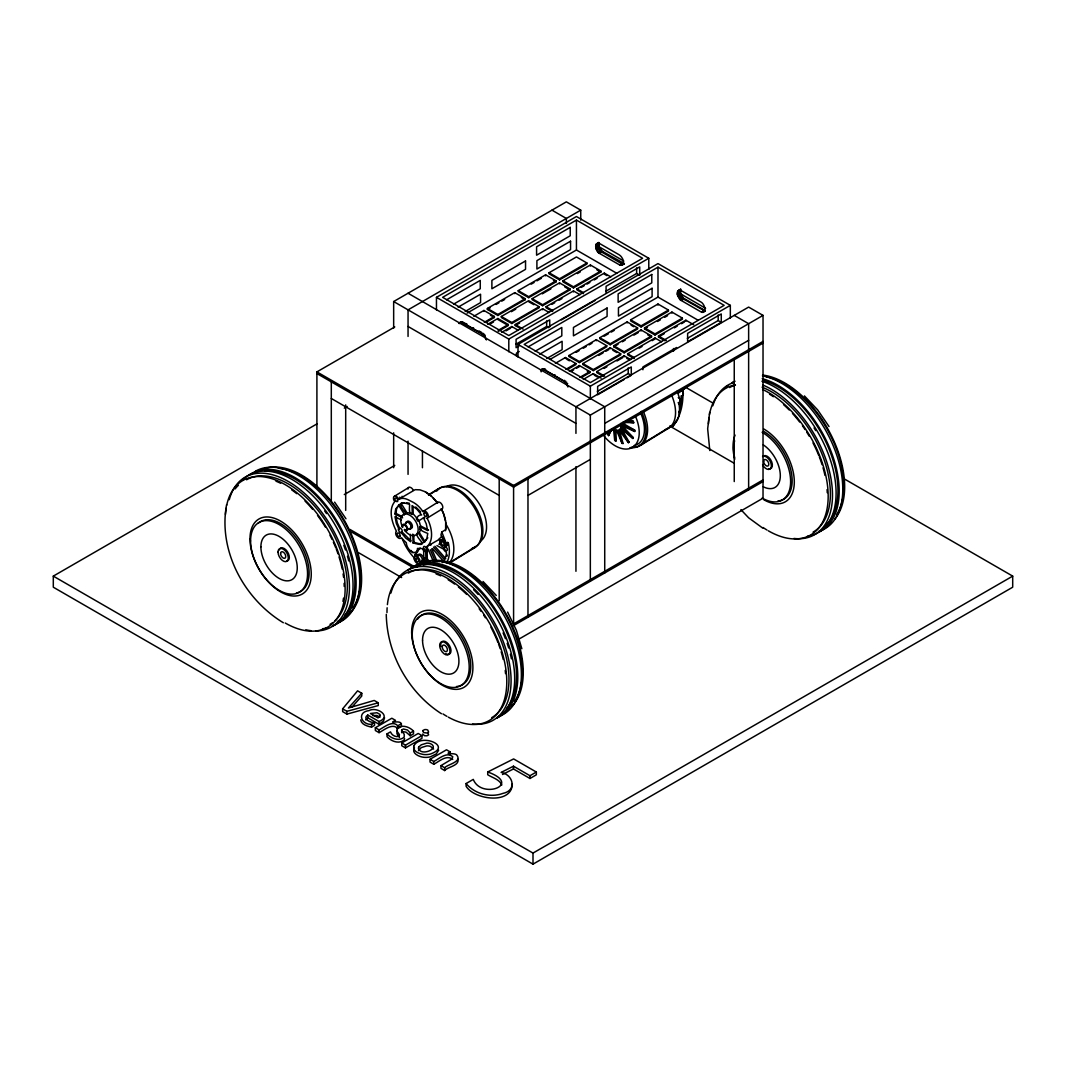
<?xml version="1.0" encoding="UTF-8"?>
<svg xmlns="http://www.w3.org/2000/svg" width="1066" height="1066" viewBox="0 0 1066 1066"><rect width="100%" height="100%" fill="white"/><g stroke="black" fill="none" stroke-linecap="round" stroke-linejoin="round"><path stroke-width="1.5" d="M445.681 522.34L445.615 529.695L441.817 532.027L440.938 534.932L443.443 540.116A4.064 2.425 58.5 0 1 445.855 543.354L446.481 543.953L448.333 542.821A34.259 20.361 58.5 0 1 447.134 561.835M615.855 441.177L614.682 429.505L613.523 428.838L614.696 440.511L615.855 441.177L616.148 430.158M621.878 424.561L621.838 425.84L634.75 431.49L634.79 430.211L623.383 423.628L621.878 424.561L634.79 430.211M623.383 423.628L623.357 424.908L623.25 421.989M621.265 265.367C625.822 263.409 622.304 256.546 619.093 254.747L599.678 243.581C593.376 241.516 595.588 251.683 599.398 253.362L620.212 265.261L624.343 263.582L601.917 251.136L599.025 246.539L599.025 242.688M705.386 310.659L683.466 298.214L680.574 293.616L680.828 289.339L677.749 291.111L677.31 294.669L680.388 299.999L701.761 312.338C707.677 312.365 704.24 303.37 700.642 301.825L681.227 290.658L679.335 290.192L677.749 291.111M420.737 562.328A4.064 2.425 58.5 0 0 421.923 561.875L422.429 559.677A4.064 2.425 58.5 0 0 419.791 555.479A4.064 2.425 58.5 0 0 416.739 555.972M445.521 530.708C446.814 523.379 445.055 515.771 441.524 509.295A4.037 2.399 58.5 0 0 442.004 504.578A4.037 2.399 58.5 0 0 437.58 502.366L422.869 511.52A20.267 12.046 58.5 0 0 413.568 502.512L407.852 499.608A20.254 12.046 58.5 0 0 398.804 499.248L398.617 498.835A4.037 2.399 58.5 0 0 394.193 496.396A4.037 2.399 58.5 0 0 394.74 501.62C387.944 509.934 392.181 523.06 396.472 531.374A4.037 2.399 58.5 0 0 396.898 536.544A4.037 2.399 58.5 0 0 401.202 537.77L406.306 542.741A7.675 4.57 58.5 0 0 412.062 551.935A7.675 4.57 58.5 0 0 417.486 548.43L422.442 548.59A4.037 2.399 58.5 0 0 426.813 551.815A4.037 2.399 58.5 0 0 426.973 546.938L429.145 544.126A27.809 16.536 58.5 0 0 428.545 521.087L427.026 518.183A4.037 2.399 58.5 0 0 427.506 513.466A4.037 2.399 58.5 0 0 423.082 511.24L422.869 511.52M226.605 504.644C217.997 550.656 244.114 598.985 283.329 622.744M541.142 371.821L541.715 369.649L544.353 368.836L540.595 370.595M709.663 412.409L707.664 428.812L709.796 450.545M424.934 541.608L426.893 538.37L427.772 533.453C425.347 532.294 416.766 529.789 420.83 526.084L428.585 530.042M422.376 560.916L422.456 560.17A3.731 2.212 58.5 0 1 423.668 558.944L425.241 558.091M438.659 750.211L436.3 753.915L430.397 756.807A10.9 6.289 0 0 1 423.588 757.26C419.231 756.86 410.97 753.209 414.461 747.772M404.614 738.565L404.214 739.857C399.244 744.508 390.876 741.203 387.025 736.659L387.025 733.888L390.489 731.889C391.528 735.087 395.646 737.499 398.884 736.273L399.47 734.701L396.938 730.996L397.098 728.398C401.882 724.134 409.624 726.919 413.501 731.103L413.501 733.861L410.237 735.753L406.013 732.102L403.401 731.769L401.695 732.755L401.695 729.983L403.401 728.997L407.439 729.997L410.237 732.982L410.237 735.753M418.458 750.704L421.243 747.599L426.733 745.907A5.783 3.331 0 0 1 430.584 746.48L433.609 749.078M622.784 427.2L623.13 426.347M633.351 437.566L632.871 438.486L620.958 428.519L622.944 426.666L633.351 437.566L621.438 427.586M457.967 759.245C459.433 765.854 447.693 766.774 444.695 770.545L440.964 768.386L440.964 765.615L444.695 767.773C447.067 764.495 461.738 762.137 457.194 755.647C455.835 751.956 443.136 755.248 450.252 751.956L450.252 754.728M608.606 431.783L607.553 434.515L608.606 435.621L611.951 429.105M608.606 435.621L610.711 430.158M397.098 731.169L396.938 733.754L399.47 737.472M459.739 323.531L460.858 321.932L462.804 321.759L459.046 323.518M404.094 515.198L404.574 514.292M365.771 719.91L367.783 717.804L367.783 715.033L379.016 721.509C392.235 716.365 376.844 706.212 369.009 710.609C356.63 712.115 361.081 724.907 371.541 724.347L374.539 722.615L374.539 725.373L371.541 727.119C367.464 726.199 361.441 724.733 360.708 719.91M598.732 242.395L597.973 246.313L601.051 251.629L621.305 263.502L623.956 263.995M402.655 517.863L394.886 513.892L395.726 508.962L399.47 504.564L396.659 508.389L395.846 514.731L395.806 513.319L402.295 516.637M427.826 537.797L424.081 542.194L418.432 533.16L419.364 532.587L425.014 541.621L424.081 542.194M416.073 556.399L414.741 555.013L417.925 550.109M414.741 555.013L420.137 547.991M419.311 532.654L420.897 528.896L419.964 529.469M361.76 693.246L348.422 708.011L374.219 700.455L378.27 702.787L378.27 705.559L346.916 714.1L342.639 711.622L342.639 708.85L357.576 690.835L361.76 693.246L361.76 696.018L352.1 706.985M680.281 289.472L679.522 293.39L682.067 298.2L705.026 311.165L702.814 312.445M438.619 539.556L441.697 536.425M460.858 321.932L459.299 323.065L460.166 322.572M542.407 369.009L540.848 370.155L541.715 369.649M621.052 428.972L622.317 427.932M678.109 393.274L684.918 388.517M418.392 533.227C411.516 535.865 433.942 548.737 413.035 542.927L412.809 534.106M629.246 442.23L628.407 442.656L619.08 430.024L621.425 428.665L629.246 442.23L619.919 429.598M367.783 715.033C361.934 718.631 370.821 722.948 374.539 722.615M409.824 513.226L410.756 512.653L405.88 513.066C397.791 504.218 399.19 500.793 409.597 504.405C409.664 507.11 408.078 515.931 413.222 513.919L413.022 506.537M419.058 520.701C414.767 521.434 417.086 514.345 421.643 514.958L416.873 509.202L412.062 505.604L412.289 514.492M418.125 521.274L424.388 517.25L424.854 517.929M394.473 496.25L408.971 487.362M398.804 499.248L415.167 489.667L419.991 489.854L425.201 491.746L430.464 495.21L437.7 503.099L433.249 497.902M400.203 503.978L401.149 503.432M394.886 513.892L395.806 513.319M428.439 494.851L438.233 488.854M428.812 495.024L439.792 488.295A34.259 20.361 58.5 0 1 476.742 509.188A34.259 20.361 58.5 0 1 472.398 547.991M416.326 518.396L417.259 517.836M427.093 518.183L441.59 509.295M413.035 542.927L413.968 542.354L419.338 543.713L422.962 543.06M416.233 552.721L417.685 551.788M426.706 546.578L439.525 539.236A4.037 2.399 58.5 0 1 439.059 544.193L438.859 544.18M415.633 553.654L417.033 552.788M445.974 543.847L448.333 542.821M680.694 401.815L678.336 402.815L680.694 401.815L677.163 391.155M422.456 560.17L423.842 559.317A3.731 2.212 58.5 0 1 425.054 558.078M427.399 561.955A3.731 2.212 58.5 0 0 426.373 560.33L427.333 559.05L427.106 550.176M638.174 446.374L671.66 425.854A34.259 20.361 58.5 0 0 678.842 402.961M640.786 445.215L668.755 428.066M450.971 561.795L476.089 546.392M449.825 562.888L474.996 547.471M393.66 328.141L393.66 301.545L566.352 201.847L580.743 210.149L580.743 220.129M580.743 210.149L408.051 309.86L408.051 336.443M436.46 310.019L436.46 297.334L576.44 216.518L648.781 258.278L648.781 269.378M576.44 220.076L442.63 297.334L508.802 335.537L642.611 258.278L576.44 220.076L576.44 250.004L467.095 313.124M316.908 485.656L316.908 371.887L394.766 326.942M446.601 299.799L480.26 280.371L480.26 288.766L453.623 304.143M458.14 307.155L480.566 294.203L480.566 302.597L465.149 311.499M459.992 322.425L461.765 321.652M596.2 244.034L598.412 242.755M595.761 244.993L598.852 243.208M549.07 272.749L576.44 256.946L586.9 262.982L586.9 264.062L559.53 279.865L549.07 273.829L549.07 272.749L559.53 278.786L586.9 262.982M473.824 316.269L483.911 310.446L494.371 316.482L494.371 317.481L485.723 322.478M487.389 308.434L514.758 292.644L525.205 298.68L525.205 299.679L497.849 315.483L487.389 309.446L487.389 308.434L497.849 314.47L525.205 298.68M518.236 290.632L545.592 274.828L556.052 280.864L556.052 281.877L528.683 297.667L518.236 291.631L518.236 290.632L528.683 296.668L556.052 280.864M595.614 246.206L598.706 244.42M487.389 309.446L490.267 307.781M496.036 304.45L498.915 302.797M501.793 301.132L504.671 299.466M531.201 284.156L534.079 282.49M536.958 280.824L541.275 278.333M595.761 247.592L598.852 245.806M596.2 249.058L599.279 247.272M596.88 250.497L599.971 248.711M597.786 251.816L600.878 250.03M598.839 252.922L601.917 251.136M599.398 253.362L602.477 251.589M602.183 252.455L603.05 251.949M472.624 328.275L473.504 327.768M484.284 322.305L494.371 316.482M487.762 324.317L497.849 318.494L508.295 324.53L508.295 325.53L498.222 331.353M501.326 316.482L528.683 300.679L539.143 306.715L539.143 307.728L511.773 323.518L501.326 317.481L501.326 316.482L511.773 322.518L539.143 306.715M532.161 298.68L559.53 282.876L569.99 288.913L569.99 289.912L542.621 305.715L532.161 299.679L532.161 298.68L542.621 304.716L569.99 288.913M563.008 280.784L590.377 264.994L600.824 271.031L600.824 272.11L573.468 287.913L563.008 281.877L563.008 280.784L573.468 286.821L600.824 271.031M844.152 478.821L1012.7 576.12L1012.7 587.206L533 864.153L53.3 587.206L53.3 576.12L316.922 423.922M344.291 408.118L347.17 406.466M490.64 323.651L493.518 321.985M511.4 311.672L515.731 309.167M542.248 293.856L550.882 288.873M577.412 273.562L580.29 271.897M460.885 322.145L482.192 333.778L483.058 333.272M462.497 322.452L483.311 334.591L484.191 334.098M482.192 333.778L484.364 335.71L485.23 335.204M498.222 330.353L508.295 324.53M501.7 332.352L511.773 326.529L518.316 330.313M520.488 328.555L515.251 325.53L515.251 324.53L542.621 308.727L549.15 312.498M552.628 311.499L546.098 307.728L546.098 306.715L573.468 290.925L579.997 294.696M583.475 293.683L576.946 289.912L576.946 288.913L604.302 273.109L610.845 276.88M621.305 263.502L622.171 262.996M506.017 330.86L510.334 328.368M515.251 325.53L519.568 323.038M551.855 304.396L554.733 302.731M559.064 300.239L561.942 298.573M581.263 287.42L584.141 285.755M587.02 284.102L589.898 282.437M594.228 279.932L597.107 278.279M620.212 265.261L623.304 263.475M622.158 265.088L624.383 263.808M436.46 297.334L508.802 339.095L648.781 258.278M605.781 291.284L636.629 273.482L639.72 275.268L639.72 266.873L606.074 286.301L606.074 293.297M515.811 344.278L546.658 326.476L548.71 327.662M518.009 357.097L518.009 344.411L657.989 263.595L730.33 305.356L730.33 318.041M561.382 319.867L595.028 300.439M518.902 346.064L516.091 347.689L516.091 339.294L549.736 319.867L549.736 326.862M657.989 267.166L524.179 344.411L590.351 382.614L724.16 305.356L657.989 267.166L657.989 297.081L550.083 359.375M519.209 351.5L516.41 353.113L516.41 355.911M528.15 346.89L561.809 327.462L561.809 335.857L535.172 351.234M539.689 354.232L562.115 341.28L562.115 349.675L546.698 358.576M678.429 290.472L680.654 289.192M541.541 369.516L543.314 368.729M677.31 292.071L680.401 290.298M544.34 369.702L545.206 369.196M555.373 363.346L565.46 357.523L575.92 363.559L575.92 364.572L567.272 369.556M568.938 355.524L596.307 339.721L606.754 345.757L606.754 346.756L579.398 362.56L568.938 356.524L568.938 355.524L579.398 361.561L606.754 345.757M599.785 337.709L627.141 321.919L637.601 327.955L637.601 328.954L610.232 344.758L599.785 338.721L599.785 337.709L610.232 343.745L637.601 327.955M630.619 319.827L657.989 304.023L668.449 310.059L668.449 311.152L641.079 326.942L630.619 320.906L630.619 319.827L641.079 325.863L668.449 310.059M677.163 293.283L680.255 291.511M545.752 369.516L542.434 369.236M576.133 352.366L579.025 350.701M583.342 348.209L586.22 346.543M589.098 344.878L591.976 343.225M604.102 336.23L608.42 333.725M611.298 332.072L614.189 330.407M677.31 294.669L680.401 292.897M677.749 296.135L680.828 294.349M678.429 297.574L681.52 295.788M679.335 298.893L682.427 297.108M680.388 299.999L683.466 298.214M344.305 494.557L394.766 465.416M680.947 300.452L684.026 298.667M683.732 299.533L684.599 299.04M554.173 375.352L555.053 374.859M565.833 369.382L575.92 363.559M644.557 327.875L671.926 312.072L682.373 318.108L682.373 319.187L655.017 334.99L644.557 328.954L644.557 327.875L655.017 333.911L682.373 318.108M569.311 371.394L579.398 365.571L589.844 371.608L589.844 372.607L581.21 377.604M582.875 363.559L610.232 347.769L620.692 353.805L620.692 354.805L593.322 370.608L582.875 364.572L582.875 363.559L593.322 369.596L620.692 353.805M613.71 345.757L641.079 329.954L651.539 335.99L651.539 337.003L624.17 352.793L613.71 346.756L613.71 345.757L624.17 351.793L651.539 335.99M570.75 371.568L573.628 369.902M576.506 368.236L579.398 366.571L579.398 365.571M598.719 355.418L603.036 352.926M605.914 351.26L608.793 349.608M613.71 346.756L618.04 344.265M622.357 341.773L625.236 340.107M633.884 335.124L638.201 332.632M644.557 328.954L647.435 327.289M657.522 321.466L660.4 319.813M664.718 317.308L667.596 315.656M544.046 369.529L563.741 380.855L564.607 380.362M543.487 369.342L564.86 381.681L565.74 381.175M563.741 380.855L565.913 382.787L566.779 382.281M564.86 381.681L566.819 384.106L567.685 383.6M579.771 377.431L589.844 371.608M583.249 379.443L593.322 373.62L601.171 378.15M603.343 376.391L596.8 372.607L596.8 371.608L624.17 355.804L630.699 359.588M634.177 358.576L627.647 354.805L627.647 353.805L655.017 338.002L661.546 341.773M665.024 340.774L658.495 337.003L658.495 335.99L685.851 320.2L693.7 324.717M702.854 310.579L703.72 310.086M604.009 368.45L606.887 366.797M616.961 360.974L622.731 357.643M639.174 348.156L642.052 346.49M652.125 340.667L655.017 339.001L655.017 338.002M658.495 337.003L664.251 333.671M674.338 327.848L677.216 326.183M681.534 323.691L684.412 322.025M701.761 312.338L704.853 310.552M518.009 344.411L590.351 386.185L730.33 305.356M687.33 338.375L718.178 320.56L721.269 322.345L721.269 313.95L687.623 333.378L687.623 341.773L721.269 322.345M597.36 391.369L628.207 373.553L631.285 375.339L631.285 366.944L597.64 386.372L597.64 394.766L624.276 379.389M676.577 347.516L642.931 366.944L642.931 369.742M627.088 377.764L631.285 375.339M393.66 301.545L590.337 415.1L763.029 315.389L763.029 498.182L517.903 639.707M604.728 423.402L748.638 340.321M316.908 371.887L513.585 485.443L763.029 341.426M763.029 343.092L513.585 487.109L316.908 373.553M527.976 495.41L590.337 459.406M513.585 623.916L763.029 479.913M763.029 481.565L513.585 625.582L513.585 485.443M367.783 717.804L379.016 724.28L383.427 721.202L384.56 717.764M375.352 727.732L391.822 718.231L395.553 720.376C386.985 724.6 399.71 719.47 401.362 723.747L401.362 726.519L397.818 728.558C392.568 722.641 383.907 730.17 379.083 732.662L375.352 730.503L375.352 727.732L379.083 729.89C383.907 727.398 392.568 719.883 397.818 725.799L397.818 728.558M397.818 725.799L401.362 723.747M410.237 732.982L413.501 731.103M401.749 742.975L418.218 733.461L421.949 735.62L421.949 738.392L405.48 747.906L401.749 745.747L401.749 742.975L405.48 745.134L421.949 735.62M452.744 759.472C446.667 754.195 439.085 761.604 433.769 764.242L430.024 762.07L430.024 759.298L446.494 749.798L450.252 751.956M430.024 759.298L433.769 761.47C439.085 758.845 446.667 751.423 452.744 756.7L452.064 758.979L440.964 765.615M512.306 783.923C511.96 804.91 474.37 799.806 466.109 786.308L466.109 783.537L473.277 779.393C481.286 799.86 523.006 784.536 487.722 771.984L487.722 774.755C492.465 777.767 499.434 779.366 501.833 784.976M466.109 783.537C474.623 793.957 490.4 798.074 503.032 793.357C517.09 790.506 513.426 774.702 501.14 772.41L513.466 766.188L529.975 775.715L536.345 772.037L536.345 774.809L529.975 778.486L513.466 768.959L502.512 774.489M53.3 576.12L533 853.08L1012.7 576.12M487.722 771.984L513.625 758.925L536.345 772.037M342.639 708.85L346.916 711.328L378.27 702.787M403.947 502.686L401.136 503.405L406.812 512.506L404.241 514.105L398.551 505.124M372.62 715.553L376.991 715.499L379.962 717.205M623.104 443.496L622.024 443.376L616.468 430.131L617.547 430.264L623.104 443.496L619.506 430.917M625.729 421.097L633.337 421.297L633.75 422.736L624.623 422.482M628.767 420.764L633.337 421.297M624.609 421.656L633.75 422.736M406.532 502.726L409.264 503.219M445.841 545.739L445.135 545.486L446.907 545.725A4.064 2.425 58.5 0 0 447.947 543.167L447.72 542.221M461.938 322.252L466.855 323.957M419.897 526.657L427.653 530.615L426.267 523.846L423.482 517.81M401.442 520.008L394.98 516.717L396.365 523.486L399.15 529.509M436.94 545.565L443.616 549.177A3.731 2.212 58.5 0 0 446.001 551.922L446.494 552.961A30.528 18.149 58.5 0 1 444.442 559.623L433.516 547.085M478.967 330.913L481.699 332.485M763.029 315.389L748.638 307.088L575.946 406.786L575.946 433.382M551.961 210.149L566.352 218.463L566.352 223.447M734.247 315.389L748.638 323.704L748.638 489.88M597.933 246.113L623.77 261.037M679.762 293.35L705.599 308.274M576.44 250.004L616.721 273.256M657.989 297.081L698.27 320.333M596.907 269.845L600.824 272.11M606.914 275.628L604.302 274.122L604.302 273.109M576.946 288.913L583.475 292.684M658.495 335.99L666.33 340.52M553.441 280.358L556.052 281.877M564.753 286.901L569.99 289.912M631.072 325.183L633.684 326.689M647.608 334.737L651.539 337.003M546.098 306.715L552.628 310.499M627.647 353.805L634.177 357.576M685.691 387.331L713.074 403.135M521.287 297.414L525.205 299.679M528.683 301.691L533.919 304.703M612.843 350.274L616.774 352.54M626.781 358.323L629.393 359.828M515.251 324.53L523.1 329.061M596.8 371.608L604.649 376.138M490.44 315.23L494.371 317.481M506.99 324.784L497.849 319.494L497.849 318.494M566.766 359.282L569.377 360.801M587.233 371.101L589.844 372.607M594.628 375.379L597.24 376.884M669.715 426.027L734.314 463.324M408.051 293.243L604.728 406.786L604.728 572.962M630.472 429.025L634.75 431.49M408.051 326.476L575.946 423.402M331.299 398.484L499.194 495.41M349.928 529.429L414.527 566.739M351.354 531.921L413.088 567.565M358.562 552.694L401.615 577.559M425.201 491.746L431.583 496.29M762.83 528.163L748.625 517.796L740.897 509.641M441.431 713.727C408.211 692.407 386.971 653.791 386.265 614.362M413.222 513.919L419.005 520.581L420.963 527.537M415.687 506.976L420.684 511.867M410.916 540.862L401.909 531.801L400.989 532.374L405.76 538.117L410.57 541.728L410.383 534.319M427.812 732.875L428.612 734.834L426.96 735.793L424.588 735.74L422.589 734.074M417.965 556.026L416.14 554.16M427.333 559.05L427.772 559.463A3.731 2.212 58.5 0 1 428.799 561.102M483.311 334.591L486.203 339.188M624.556 429.771L632.871 438.486M804.417 395.912L817.662 409.904L829.028 426.547M483.018 581.476L496.263 595.454M445.815 558.744L434.901 546.232M387.025 733.888C390.876 738.445 399.244 741.736 404.214 737.099L404.201 734.381L401.695 729.983M432.476 548.577L443.416 561.129L443.003 561.675A30.528 18.149 58.5 0 1 442.163 562.555M412.915 552.868L412.222 552.028A30.528 18.149 58.5 0 1 411.036 550.442M565.913 382.787L567.752 386.278M430.451 544.499L430.624 544.726A2.039 1.213 58.5 0 1 430.864 545.206M682.293 390.702L682.546 391.062A4.037 2.399 58.5 0 1 681.787 395.832M484.364 335.71L486.389 339.921M334.604 502.126L345.97 518.769M622.93 433.169L628.407 442.656M441.058 508.735L443.216 512.733M441.817 532.027L446.481 543.953M566.819 384.106L567.938 386.998M507.629 612.097L516.357 630.273L521.847 648.728M413.302 490.36L413.115 489.947A4.037 2.399 58.5 0 0 409.97 487.269A4.037 2.399 58.5 0 0 407.958 489.067M399.643 528.256L397.298 522.913L395.912 516.144M431.73 548.91L437.1 561.582M430.331 549.763L435.101 561.036M428.519 549.989L433.316 561.276M402.335 496.823L402.308 496.756A2.039 1.213 58.5 0 0 402.069 496.276M619.772 435.501L622.024 443.376M443.296 512.973L445.508 521.021M680.188 401.682L680.108 401.229A4.064 2.425 58.5 0 0 679.748 400.27M423.842 559.317L423.828 558.824A4.064 2.425 58.5 0 0 420.804 554.4A4.064 2.425 58.5 0 0 417.965 555.866M425.707 551.029L425.947 559.903M423.575 548.457L423.842 558.944M413.781 534.999L413.968 542.354M734.247 358.602L734.247 481.565M718.178 314.963L718.178 320.56M685.851 320.2L685.851 321.199M673.485 348.529L673.485 351.327M671.926 312.072L671.926 313.151M657.989 304.023L657.989 305.116M655.017 333.911L655.017 334.99M641.079 325.863L641.079 326.942M641.079 329.954L641.079 330.966M636.629 267.886L636.629 273.482M628.207 367.957L628.207 373.553M627.141 321.919L627.141 322.918M624.17 351.793L624.17 352.793M624.17 355.804L624.17 356.817M610.232 343.745L610.232 344.758M610.232 347.769L610.232 348.769M596.307 339.721L596.307 340.72M593.322 369.596L593.322 370.608M593.322 373.62L593.322 374.619M590.377 264.994L590.377 266.074M590.351 386.185L590.351 398.857M590.337 415.1L590.337 581.276M579.398 361.561L579.398 362.56M575.946 466.615L575.946 571.296M573.468 286.821L573.468 287.913M573.468 290.925L573.468 291.924M565.46 357.523L565.46 358.536M559.53 278.786L559.53 279.865M559.53 282.876L559.53 283.876M546.658 320.879L546.658 326.476M545.592 274.828L545.592 275.841M542.621 304.716L542.621 305.715M542.621 308.727L542.621 309.726M533 853.08L533 864.153M529.975 775.715L529.975 778.486M528.683 296.668L528.683 297.667M527.976 478.794L527.976 617.281M514.758 292.644L514.758 293.643M513.466 766.188L513.466 768.959M511.773 322.518L511.773 323.518M511.773 326.529L511.773 327.542M508.802 339.095L508.802 351.78M499.194 478.794L499.194 600.784M497.849 314.47L497.849 315.483M483.911 310.446L483.911 311.445M444.695 767.773L444.695 770.545M433.769 761.47L433.769 764.242M422.442 451.105L422.442 467.721M408.051 441.137L408.051 474.37M405.48 745.134L405.48 747.906M393.66 432.823L393.66 467.721M379.083 729.89L379.083 732.662M379.016 721.509L379.016 724.28M371.541 724.347L371.541 727.119M346.916 711.328L346.916 714.1M345.69 404.88L345.69 510.387M331.299 381.868L331.299 500.554M641.306 411.369A34.259 20.361 58.5 0 1 629.926 447.68M643.797 412.622A34.592 20.56 58.5 0 1 631.272 447.16M671.753 395.473A34.592 20.56 58.5 0 1 665.037 429.705M679.682 399.057A4.064 2.425 58.5 0 1 678.829 404.28M678.282 397.591A4.064 2.425 58.5 0 1 679.029 398.244M640.519 412.729A32.127 19.095 58.5 0 1 634.057 445.588M635.296 415.94A32.127 19.095 58.5 0 1 632.898 447.147A32.127 19.095 58.5 0 1 604.142 436.274M620.918 423.415A10.447 6.209 58.5 0 1 613.296 429.758M436.793 491.013A34.259 20.361 58.5 0 1 438.712 489.081M415.593 559.21A34.259 20.361 58.5 0 1 402.175 538.343M407.052 521.554A4.064 2.412 58.5 0 1 411.969 524.432A4.064 2.412 58.5 0 1 409.93 528.336M406.506 522.873A4.064 2.412 58.5 0 1 406.692 522.127M436.141 490.573A34.592 20.56 58.5 0 1 474.423 507.869A34.592 20.56 58.5 0 1 471.279 549.097M445.868 524.046A34.592 20.56 58.5 0 1 449.119 562.888M402.695 527.31A11.979 7.116 58.5 0 1 407.319 514.158A11.979 7.116 58.5 0 1 418.019 531.294A11.979 7.116 58.5 0 1 404.36 529.962M405.52 524.365A4.064 2.412 58.5 0 1 407.958 521.9A4.064 2.412 58.5 0 1 411.356 526.484A4.064 2.412 58.5 0 1 408.904 528.963M405.919 522.94A3.718 2.212 58.5 0 1 410.557 524.699A3.718 2.212 58.5 0 1 408.838 528.656M402.442 527.443A3.718 2.212 58.5 0 1 404.294 524.285A3.718 2.212 58.5 0 1 407.625 528.869A3.718 2.212 58.5 0 1 404.614 530.428M403.041 526.004A2.665 1.586 58.5 0 1 405.413 525.751A2.665 1.586 58.5 0 1 406.799 529.162A2.665 1.586 58.5 0 1 404.427 529.416M400.35 498.022A2.039 1.213 58.5 0 1 399.79 497.129M424.228 563.194A2.039 1.213 58.5 0 1 423.948 562.741L423.748 562.262A2.039 1.213 58.5 0 1 424.148 560.516A2.039 1.213 58.5 0 1 425.947 561.422L426.24 561.875A2.039 1.213 58.5 0 1 426.44 562.355M442.07 540.209A4.064 2.425 58.5 0 1 443.136 538.543M447.347 555.013A30.528 18.149 58.5 0 1 446.934 556.345M444.402 560.823A30.528 18.149 58.5 0 1 442.643 562.475M446.627 486.602A32.127 19.095 58.5 0 1 479.7 504.564A32.127 19.095 58.5 0 1 479.713 541.675M763.669 428.905A43.32 25.011 60 0 1 794.303 481.965A43.32 25.011 60 0 1 763.669 499.648M734.754 459.259A43.32 25.011 60 0 1 735.074 435.088M762.603 389.476A84.72 48.916 60 0 1 828.109 492.878A84.72 48.916 60 0 1 768.28 530.788M766.987 530.029A84.72 48.916 60 0 1 763.069 527.523M708.437 423.802A84.72 48.916 60 0 1 708.983 417.539M709.463 414.554A84.72 48.916 60 0 1 735.007 384.893M725.293 387.971A86.439 49.902 60 0 1 727.732 385.692M731.756 382.894A86.439 49.902 60 0 1 734.661 381.428M761.963 381.282A86.439 49.902 60 0 1 831.613 463.923A86.439 49.902 60 0 1 807.242 536.318M762.67 384.959A86.439 49.902 60 0 1 830.427 475.756A86.439 49.902 60 0 1 793.93 538.45M712.821 405.8A86.439 49.902 60 0 1 734.168 382.361M729.637 387.558A83.454 48.183 60 0 1 735.447 385.026M762.123 387.198A83.454 48.183 60 0 1 823.951 459.246A83.454 48.183 60 0 1 813.092 532.107M763.669 431.384A40.281 23.252 60 0 1 791.185 471.652A40.281 23.252 60 0 1 777.913 500.98M762.457 375.805A86.439 49.902 60 0 1 835.677 452.037A86.439 49.902 60 0 1 818.875 531.361M732.129 382.894A86.439 49.902 60 0 1 734.847 381.108M762.243 378.67A86.439 49.902 60 0 1 831.96 453.81A86.439 49.902 60 0 1 818.368 532.294M814.051 427.906A84.694 48.903 60 0 1 815.717 430.597M762.563 380.216A84.694 48.903 60 0 1 828.402 447.56A84.694 48.903 60 0 1 824.351 526.577M766.214 376.711A83.454 48.183 60 0 1 829.974 434.422A83.454 48.183 60 0 1 836.69 514.438M762.643 375.045A84.72 48.916 60 0 1 831.333 435.501A84.72 48.916 60 0 1 834.571 519.275M769.559 394.233A83.454 48.183 60 0 1 773.41 396.699M783.55 404.614A83.454 48.183 60 0 1 789.2 409.97M792.504 413.475A83.454 48.183 60 0 1 799.66 422.029M802.418 425.747A83.454 48.183 60 0 1 805.083 429.585M806.789 432.21A83.454 48.183 60 0 1 809.227 436.194M812.998 442.976A83.454 48.183 60 0 1 818.835 455.648M819.381 457.048A83.454 48.183 60 0 1 822.086 464.709M823.032 467.787A83.454 48.183 60 0 1 824.964 475.396M827.069 489.64A83.454 48.183 60 0 1 827.243 492.705M763.602 455.902A7.289 4.211 60 0 1 771.704 461.818A7.289 4.211 60 0 1 768.586 468.72M762.576 456.501A7.289 4.211 60 0 1 769.865 460.699A7.289 4.211 60 0 1 769.865 469.107A7.289 4.211 60 0 1 762.576 464.909M763.309 444.895A25.717 14.844 60 0 1 780.312 475.663A25.717 14.844 60 0 1 763.309 486.802M762.137 432.276A40.281 23.252 60 0 1 790.612 481.605A40.281 23.252 60 0 1 762.137 498.049M734.621 457.794A40.281 23.252 60 0 1 734.621 440.778M387.398 604.622A84.72 48.916 60 0 1 451.158 580.65A84.72 48.916 60 0 1 506.763 683.399A84.72 48.916 60 0 1 448.293 717.138M446.881 716.339A84.72 48.916 60 0 1 442.976 713.94M386.971 612.59A84.72 48.916 60 0 1 387.131 607.767M407.638 570.243A86.439 49.902 60 0 1 495.357 615.935A86.439 49.902 60 0 1 496.796 718.164M390.929 593.042A86.439 49.902 60 0 1 490.6 616.135A86.439 49.902 60 0 1 472.531 724.001M408.238 573.122A83.454 48.183 60 0 1 491.692 621.305A83.454 48.183 60 0 1 491.692 717.671M436.114 573.961A83.454 48.183 60 0 1 440.724 575.853M448.16 579.784A83.454 48.183 60 0 1 454.582 584.061M458.407 587.006A83.454 48.183 60 0 1 466.681 594.415M479.194 608.806A83.454 48.183 60 0 1 481.019 611.298M483.684 615.149A83.454 48.183 60 0 1 485.39 617.774M490.866 627.154A83.454 48.183 60 0 1 497.982 642.611M498.568 644.13A83.454 48.183 60 0 1 500.194 648.728M501.167 651.806A83.454 48.183 60 0 1 503.232 659.454M505.204 670.474A83.454 48.183 60 0 1 505.537 673.632M415.713 567.418A84.694 48.903 60 0 1 420.204 565.62M423.402 564.82A84.694 48.903 60 0 1 499.008 617.081A84.694 48.903 60 0 1 506.47 708.69M417.605 619.146A40.281 23.252 60 0 1 462.417 638.201A40.281 23.252 60 0 1 456.515 686.531M411.782 568.484A86.439 49.902 60 0 1 503.485 614.496A86.439 49.902 60 0 1 497.476 716.912M409.424 569.471A86.439 49.902 60 0 1 499.168 615.349A86.439 49.902 60 0 1 496.969 717.844M473.664 589.764A84.694 48.903 60 0 1 478.168 594.455M503.072 632.938A84.694 48.903 60 0 1 505.444 638.681M507.15 643.318A84.694 48.903 60 0 1 508.669 648.008M510.387 654.231A84.694 48.903 60 0 1 511.427 658.815M433.849 561.609A83.454 48.183 60 0 1 439.978 561.595M443.19 561.982A83.454 48.183 60 0 1 508.575 619.972A83.454 48.183 60 0 1 514.465 701.241M426.893 561.729A84.72 48.916 60 0 1 505.017 612.004A84.72 48.916 60 0 1 512.053 706.052M440.871 646.436A7.289 4.211 60 0 1 444.962 641.399A7.289 4.211 60 0 1 450.985 650.207A7.289 4.211 60 0 1 445.855 653.711M681.134 395.846A86.439 49.902 60 0 1 679.042 412.902M676.124 420.91A86.439 49.902 60 0 1 672.939 426.4M682.946 390.329A84.72 48.916 60 0 1 675.817 422.056M674.978 423.309A84.72 48.916 60 0 1 672.913 425.947M682.027 396.339A83.454 48.183 60 0 1 679.122 412.529M226.685 505.324A84.72 48.916 60 0 1 293.763 490.307A84.72 48.916 60 0 1 344.971 593.282A84.72 48.916 60 0 1 285.222 623.01M225.472 514.425A84.72 48.916 60 0 1 226.152 508.255M327.502 627.901A86.439 49.902 60 0 1 322.478 628.74M242.235 480.193A86.439 49.902 60 0 1 332.952 521.367A86.439 49.902 60 0 1 332.232 626.302M229.27 499.714A86.439 49.902 60 0 1 326.902 519.622A86.439 49.902 60 0 1 315.763 630.965M310.872 630.672A86.439 49.902 60 0 1 305.822 629.779M246.579 479.78A83.454 48.183 60 0 1 327.222 523.286A83.454 48.183 60 0 1 335.124 620.572M332.672 622.611A83.454 48.183 60 0 1 330.034 624.33M235.106 488.934A83.454 48.183 60 0 1 238.398 485.323M275.987 481.206A83.454 48.183 60 0 1 280.611 483.244M291.644 489.814A83.454 48.183 60 0 1 296.748 493.665M305.023 501.073A83.454 48.183 60 0 1 312.658 509.361M317.535 515.478A83.454 48.183 60 0 1 325.37 527.084M329.94 535.199A83.454 48.183 60 0 1 332.046 539.396M333.352 542.208A83.454 48.183 60 0 1 335.777 547.871M336.323 549.283A83.454 48.183 60 0 1 338.015 553.854M339.028 556.932A83.454 48.183 60 0 1 342.226 569.111M343.092 573.948A83.454 48.183 60 0 1 343.545 577.146M344.105 583.408A83.454 48.183 60 0 1 344.225 586.433M343.505 598.159A83.454 48.183 60 0 1 342.946 601.357M265.061 471.012A84.694 48.903 60 0 1 338.708 526.151A84.694 48.903 60 0 1 344.811 615.349M340.027 619.799A84.694 48.903 60 0 1 337.349 621.545M258.025 523.433A40.281 23.252 60 0 1 301.411 546.019A40.281 23.252 60 0 1 296.428 592.976M255.387 471.252A86.439 49.902 60 0 1 343.892 524.858A86.439 49.902 60 0 1 337.389 623.05M249.071 475.116A86.439 49.902 60 0 1 338.921 524.472A86.439 49.902 60 0 1 333.791 625.129M324.704 511.04A84.694 48.903 60 0 1 326.556 513.572M343.785 545.339A84.694 48.903 60 0 1 345.491 549.989M347.476 556.239A84.694 48.903 60 0 1 348.729 560.903M278.319 468.267A83.454 48.183 60 0 1 345.784 524.472A83.454 48.183 60 0 1 352.806 607.9M260.744 470.213A84.72 48.916 60 0 1 343.359 518.676A84.72 48.916 60 0 1 346.73 615.948M279.212 550.029A7.289 4.211 60 0 1 287.327 551.535A7.289 4.211 60 0 1 286.767 561.076M413.741 746.24C412.609 751.517 419.511 753.835 423.588 754.488A10.9 6.289 0 0 0 430.397 754.035C453.543 745.867 419.631 732.542 413.741 746.24M422.776 730.636L423.562 732.555L426.96 733.022L428.612 732.062L427.812 730.103A3.131 1.812 0 0 0 424.455 729.664L422.776 730.636M418.698 747.133L418.458 747.932A5.876 3.398 0 0 0 419.471 750.131C423.615 755.408 439.565 748.119 430.584 743.708A5.783 3.331 0 0 0 426.733 743.135L421.243 744.828L418.698 747.133M400.056 535.971L399.923 536.305A2.039 1.213 58.5 0 1 397.751 535.678A2.039 1.213 58.5 0 1 397.538 533.08L397.845 532.96A2.039 1.213 58.5 0 1 399.483 533.919A2.039 1.213 58.5 0 1 400.056 535.971M424.068 513.079L423.922 513.399A2.039 1.213 58.5 0 0 425.787 516.397L426.147 516.41A2.039 1.213 58.5 0 0 426.387 513.919A2.039 1.213 58.5 0 0 424.068 513.079M380.229 715.553L378.057 717.911L370.422 713.5L376.991 712.741L379.962 714.433L380.229 715.553M444.975 547.031L444.722 547.204A2.039 1.213 58.5 0 0 444.775 549.27A2.039 1.213 58.5 0 0 446.534 550.669L446.867 550.616A2.039 1.213 58.5 0 0 446.787 547.937L446.441 547.551A2.039 1.213 58.5 0 0 444.975 547.031M570.23 227.378L536.584 246.806L536.584 255.2L570.23 235.773L570.23 227.378M525.538 260.943L491.892 280.371L491.892 288.766L525.538 269.338L525.538 260.943M570.55 241.209L536.904 260.637L536.904 269.032L570.55 249.604L570.55 241.209M651.779 274.468L618.133 293.896L618.133 302.291L651.779 282.863L651.779 274.468M607.087 308.034L573.441 327.449L573.441 335.843L607.087 316.415L607.087 308.034M652.099 288.286L618.453 307.714L618.453 316.109L652.099 296.681L652.099 288.286M396.059 501.22L395.699 500.873A2.039 1.213 58.5 0 1 395.313 498.062A2.039 1.213 58.5 0 1 397.658 499.608L397.818 500.087A2.039 1.213 58.5 0 1 396.059 501.22M425.974 547.578L425.654 547.151A2.039 1.213 58.5 0 0 424.015 546.445A2.039 1.213 58.5 0 0 423.535 547.951L423.695 548.43A2.039 1.213 58.5 0 0 425.894 550.029A2.039 1.213 58.5 0 0 425.974 547.578M398.484 529.935A2.665 1.586 58.5 0 0 401.735 532.667A2.665 1.586 58.5 0 0 400.856 528.549A2.665 1.586 58.5 0 0 398.484 529.935M414.261 559.024A4.064 2.425 58.5 0 0 419.071 563.648A4.064 2.425 58.5 0 0 418.218 557.518A4.064 2.425 58.5 0 0 414.261 559.024M415.727 559.543A2.039 1.213 58.5 0 0 418.125 561.862A2.039 1.213 58.5 0 0 417.712 558.784A2.039 1.213 58.5 0 0 415.727 559.543M439.778 542.514A4.064 2.425 58.5 0 0 444.589 547.151A4.064 2.425 58.5 0 0 443.736 541.008A4.064 2.425 58.5 0 0 439.778 542.514M441.244 543.034A2.039 1.213 58.5 0 0 443.643 545.352A2.039 1.213 58.5 0 0 443.216 542.274A2.039 1.213 58.5 0 0 441.244 543.034M763.642 461.325A3.638 2.105 60 0 0 767.507 466.122A3.638 2.105 60 0 0 767.507 460.978A3.638 2.105 60 0 0 763.642 461.325M411.649 632.151A43.32 25.011 60 0 0 457.594 689.302A43.32 25.011 60 0 0 457.594 628.047A43.32 25.011 60 0 0 411.649 632.151M422.549 640.226A25.717 14.844 60 0 0 449.825 674.152A25.717 14.844 60 0 0 449.825 637.788A25.717 14.844 60 0 0 422.549 640.226M442.243 646.875A3.638 2.105 60 0 0 446.108 651.686A3.638 2.105 60 0 0 446.108 646.529A3.638 2.105 60 0 0 442.243 646.875M439.672 645.396A7.289 4.211 60 0 0 447.4 655.004A7.289 4.211 60 0 0 447.4 644.703A7.289 4.211 60 0 0 439.672 645.396M412.249 634.283A40.281 23.252 60 0 0 454.969 687.423A40.281 23.252 60 0 0 454.969 630.472A40.281 23.252 60 0 0 412.249 634.283M249.99 538.81A43.32 25.011 60 0 0 295.935 595.974A43.32 25.011 60 0 0 295.935 534.706A43.32 25.011 60 0 0 249.99 538.81M260.89 546.898A25.717 14.844 60 0 0 288.166 580.823A25.717 14.844 60 0 0 288.166 544.46A25.717 14.844 60 0 0 260.89 546.898M280.585 553.547A3.638 2.105 60 0 0 284.449 558.344A3.638 2.105 60 0 0 284.449 553.201A3.638 2.105 60 0 0 280.585 553.547M278.013 552.055A7.289 4.211 60 0 0 285.741 561.662A7.289 4.211 60 0 0 285.741 551.362A7.289 4.211 60 0 0 278.013 552.055M250.59 540.955A40.281 23.252 60 0 0 293.31 594.095A40.281 23.252 60 0 0 293.31 537.131A40.281 23.252 60 0 0 250.59 540.955"/></g></svg>
